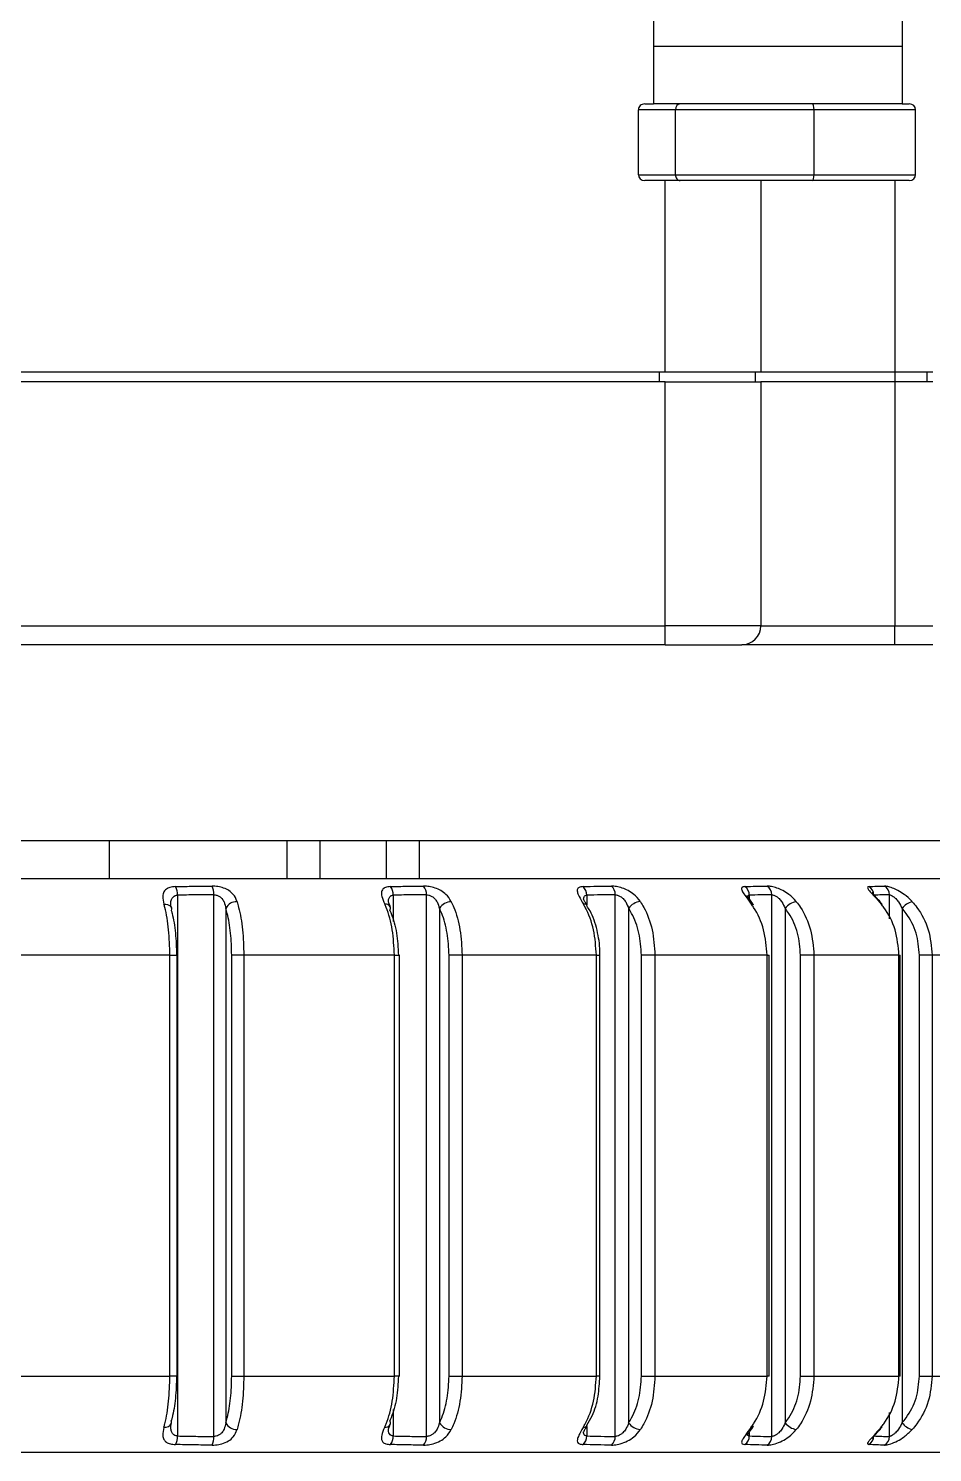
# Model space of a CAD drawing. Header units: millimetres. Extents: x -2889 to 8174, y 2447 to 8478.
# Drawn here: x 1614.87 to 1619.6, y 3367.22 to 3374.66 of the extents above; entities that cross this region are included whole.
import ezdxf

# ---------------------------------------------------------------- set-up
doc = ezdxf.new("R2010")
doc.units = ezdxf.units.MM

msp = doc.modelspace()

# ---------------------------------------------------------------- linework, layer by layer
at = {"color": 7, "linetype": 'Continuous', "lineweight": 25}
for p, q in [((1618.1385, 3376.8655), (1618.1385, 3374.5655)), ((1619.4385, 3376.8655), (1619.4385, 3374.5655)), ((1619.4385, 3374.5655), (1618.1385, 3374.5655)), ((1618.1385, 3374.5655), (1618.1385, 3374.2655)), ((1619.4385, 3374.5655), (1619.4385, 3374.2655)), ((1618.0926, 3374.2655), (1618.1385, 3374.2655)), ((1619.4385, 3374.2655), (1618.1385, 3374.2655)), ((1619.4385, 3374.2655), (1619.4756, 3374.2655)), ((1618.0592, 3373.8955), (1618.0592, 3374.2355)), ((1618.2532, 3374.2355), (1618.0592, 3374.2355)), ((1618.2532, 3373.8955), (1618.2532, 3374.2355)), ((1618.9782, 3374.2355), (1618.2532, 3374.2355)), ((1618.9782, 3373.8955), (1618.9782, 3374.2355)), ((1619.509, 3374.2355), (1618.9782, 3374.2355)), ((1619.509, 3373.8955), (1619.509, 3374.2355)), ((1618.0592, 3373.8955), (1618.2532, 3373.8955)), ((1618.2532, 3373.8955), (1618.9782, 3373.8955)), ((1618.9782, 3373.8955), (1619.509, 3373.8955)), ((1618.2777, 3373.8655), (1618.0926, 3373.8655)), ((1618.9692, 3373.8655), (1618.2777, 3373.8655)), ((1618.6999, 3373.8655), (1618.6999, 3372.863)), ((1619.4756, 3373.8655), (1618.9692, 3373.8655)), ((1618.1999, 3372.863), (1613.3999, 3372.863)), ((1618.1699, 3372.813), (1618.1699, 3372.863)), ((1618.6999, 3372.863), (1618.1999, 3372.863)), ((1618.6699, 3372.863), (1618.6699, 3372.813)), ((1619.3999, 3372.863), (1618.6999, 3372.863)), ((1619.3999, 3372.863), (1619.3999, 3372.813)), ((1619.5999, 3372.863), (1619.3999, 3372.863)), ((1619.5699, 3372.813), (1619.5699, 3372.863)), ((1618.1999, 3372.813), (1613.3999, 3372.813)), ((1618.1999, 3371.538), (1618.1999, 3372.813)), ((1618.1999, 3372.813), (1618.6999, 3372.813)), ((1618.6999, 3372.813), (1618.6999, 3371.538)), ((1619.3999, 3372.813), (1618.6999, 3372.813)), ((1619.3999, 3372.813), (1619.3999, 3371.538)), ((1619.5999, 3372.813), (1619.3999, 3372.813)), ((1613.3999, 3371.538), (1618.1999, 3371.538)), ((1618.6999, 3371.538), (1618.1999, 3371.538)), ((1618.1999, 3371.438), (1618.1999, 3371.538)), ((1618.6999, 3371.538), (1619.3999, 3371.538)), ((1619.3999, 3371.438), (1619.3999, 3371.538)), ((1619.3999, 3371.538), (1619.5999, 3371.538)), ((1618.1999, 3371.438), (1613.3999, 3371.438)), ((1618.1999, 3371.438), (1618.5999, 3371.438)), ((1619.3999, 3371.438), (1618.5999, 3371.438)), ((1619.5999, 3371.438), (1619.3999, 3371.438)), ((1564.4739, 3370.4155), (1629.4739, 3370.4155)), ((1615.294, 3370.2155), (1615.294, 3370.4155)), ((1616.2224, 3370.2155), (1616.2224, 3370.4155)), ((1616.3956, 3370.2155), (1616.3956, 3370.4155)), ((1616.7421, 3370.2155), (1616.7421, 3370.4155)), ((1616.9153, 3370.2155), (1616.9153, 3370.4155)), ((1608.494, 3370.2155), (1619.694, 3370.2155)), ((1615.6485, 3370.1291), (1615.6485, 3367.3019)), ((1615.8387, 3367.2994), (1615.8387, 3370.1316)), ((1616.9507, 3367.2994), (1616.9507, 3370.1316)), ((1617.9378, 3367.2994), (1617.9378, 3370.1316)), ((1618.7569, 3367.2994), (1618.7569, 3370.1316)), ((1615.9017, 3370.0602), (1615.9017, 3367.3708)), ((1617.019, 3370.0602), (1617.019, 3367.3708)), ((1618.0084, 3370.0602), (1618.0084, 3367.3708)), ((1618.8267, 3370.0602), (1618.8267, 3367.3708)), ((1619.4382, 3370.0602), (1619.4382, 3367.3708)), ((1615.6092, 3369.8155), (1614.7713, 3369.8155)), ((1615.6092, 3367.6155), (1615.6092, 3369.8155)), ((1615.6466, 3367.6155), (1615.6466, 3369.8155)), ((1615.996, 3369.8155), (1615.9326, 3369.8155)), ((1615.9326, 3367.6155), (1615.9326, 3369.8155)), ((1616.7831, 3369.8155), (1615.996, 3369.8155)), ((1615.996, 3369.8155), (1615.996, 3367.6155)), ((1616.7831, 3367.6155), (1616.7831, 3369.8155)), ((1616.8107, 3367.6155), (1616.8107, 3369.8155)), ((1617.1375, 3369.8155), (1617.0689, 3369.8155)), ((1617.0689, 3367.6155), (1617.0689, 3369.8155)), ((1617.8395, 3369.8155), (1617.1375, 3369.8155)), ((1617.1375, 3369.8155), (1617.1375, 3367.6155)), ((1617.8395, 3367.6155), (1617.8395, 3369.8155)), ((1617.8583, 3367.6155), (1617.8583, 3369.8155)), ((1618.1461, 3369.8155), (1618.0752, 3369.8155)), ((1618.0752, 3367.6155), (1618.0752, 3369.8155)), ((1618.7322, 3369.8155), (1618.1461, 3369.8155)), ((1618.1461, 3369.8155), (1618.1461, 3367.6155)), ((1618.7322, 3367.6155), (1618.7322, 3369.8155)), ((1618.7322, 3369.8155), (1618.7436, 3369.8155)), ((1618.7436, 3367.6155), (1618.7436, 3369.8155)), ((1618.9775, 3369.8155), (1618.9075, 3369.8155)), ((1618.9075, 3367.6155), (1618.9075, 3369.8155)), ((1619.4222, 3369.8155), (1618.9775, 3369.8155)), ((1618.9775, 3369.8155), (1618.9775, 3367.6155)), ((1619.4222, 3367.6155), (1619.4222, 3369.8155)), ((1619.4222, 3369.8155), (1619.4278, 3369.8155)), ((1619.4278, 3367.6155), (1619.4278, 3369.8155)), ((1619.5956, 3369.8155), (1619.5294, 3369.8155)), ((1619.5294, 3367.6155), (1619.5294, 3369.8155)), ((1619.8793, 3369.8155), (1619.5956, 3369.8155)), ((1619.5956, 3369.8155), (1619.5956, 3367.6155)), ((1614.7713, 3367.6155), (1615.6092, 3367.6155)), ((1615.9326, 3367.6155), (1615.996, 3367.6155)), ((1615.996, 3367.6155), (1616.7831, 3367.6155)), ((1617.0689, 3367.6155), (1617.1375, 3367.6155)), ((1617.1375, 3367.6155), (1617.8395, 3367.6155)), ((1617.8577, 3367.6147), (1617.8577, 3367.6155)), ((1618.0752, 3367.6155), (1618.1461, 3367.6155)), ((1618.1461, 3367.6155), (1618.7322, 3367.6155)), ((1618.7436, 3367.6155), (1618.7322, 3367.6155)), ((1618.9075, 3367.6155), (1618.9775, 3367.6155)), ((1618.9775, 3367.6155), (1619.4222, 3367.6155)), ((1619.4278, 3367.6155), (1619.4222, 3367.6155)), ((1619.5294, 3367.6155), (1619.5956, 3367.6155)), ((1619.5956, 3367.6155), (1619.8793, 3367.6155)), ((1619.694, 3367.2155), (1608.494, 3367.2155))]:
    msp.add_line(p, q, dxfattribs=at)
at = {"color": 8, "linetype": 'Continuous', "lineweight": 25}
for p, q in [((1618.1999, 3372.863), (1618.1999, 3373.8655)), ((1619.3999, 3373.8655), (1619.3999, 3372.863)), ((1616.7775, 3370.1291), (1616.7775, 3369.9914)), ((1617.7891, 3370.1291), (1617.7891, 3370.0787)), ((1618.6393, 3370.1291), (1618.6393, 3370.1095)), ((1619.3722, 3370.0062), (1619.3722, 3370.1316)), ((1615.6092, 3369.8155), (1615.6466, 3369.8155)), ((1616.7831, 3369.8155), (1616.8107, 3369.8155)), ((1617.8395, 3369.8155), (1617.8583, 3369.8155)), ((1615.6466, 3367.6155), (1615.6092, 3367.6155)), ((1616.8107, 3367.6155), (1616.7831, 3367.6155)), ((1617.8583, 3367.6155), (1617.8395, 3367.6155)), ((1616.7775, 3367.4396), (1616.7775, 3367.3019)), ((1619.3722, 3367.2994), (1619.3722, 3367.4248)), ((1617.7891, 3367.3523), (1617.7891, 3367.3019)), ((1618.6393, 3367.3216), (1618.6393, 3367.3019))]:
    msp.add_line(p, q, dxfattribs=at)
at = {"color": 8, "linetype": 'Continuous', "lineweight": 25, "flags": 128}
msp.add_lwpolyline([(1615.5782, 3370.0827), (1615.5877, 3370.0823), (1615.5963, 3370.0806), (1615.6039, 3370.0776), (1615.61, 3370.0734), (1615.6145, 3370.0683), (1615.6171, 3370.0624), (1615.6173, 3370.0617)], dxfattribs=at)
at = {"color": 7, "linetype": 'Continuous', "lineweight": 25, "flags": 128}
for points in [[(1615.6173, 3370.0617), (1615.6177, 3370.056), (1615.6164, 3370.0493)], [(1619.3289, 3370.0827), (1619.3326, 3370.0823), (1619.3347, 3370.0808)], [(1619.3347, 3367.3502), (1619.3326, 3367.3487), (1619.3289, 3367.3483)]]:
    msp.add_lwpolyline(points, dxfattribs=at)
at = {"color": 7, "linetype": 'Continuous', "lineweight": 25}
for centre, radius, start, end in [((1618.5999, 3371.538), 0.1, 270, 0), ((1615.5521, 3370.132), 0.0964, 358.24862, 25.7286), ((1615.7449, 3370.1364), 0.0939, 357.08121, 25.45337), ((1616.7105, 3370.1319), 0.067, 357.61058, 38.82239), ((1616.8854, 3370.1356), 0.0654, 356.4647, 38.9804), ((1617.7323, 3370.1311), 0.0569, 357.95531, 48.72239), ((1617.8821, 3370.1346), 0.0558, 356.9536, 49.19014), ((1618.5865, 3370.1302), 0.0528, 358.76601, 55.72953), ((1618.7049, 3370.1334), 0.052, 357.98659, 56.39447), ((1619.2397, 3370.1295), 0.0511, 359.56546, 60.31756), ((1619.3216, 3370.1325), 0.0506, 359.04331, 61.10132), ((1615.9574, 3370.0335), 0.0618, 87.05389, 154.3403), ((1617.0813, 3370.0222), 0.073, 90.67322, 148.61152), ((1618.0762, 3370.0125), 0.083, 94.53182, 144.86234), ((1618.8999, 3370.0042), 0.0922, 99.18745, 142.55255), ((1619.5194, 3369.9947), 0.1044, 105.62199, 141.08629), ((1616.7405, 3370.0618), 0.0225, 326.16613, 18.54104), ((1618.652, 3370.0704), 0.0125, 39.01416, 100.6048), ((1615.5958, 3367.374), 0.022, 345.52049, 20.42009), ((1615.9574, 3367.3975), 0.0618, 205.6597, 272.94611), ((1616.7406, 3367.3692), 0.0224, 340.18479, 33.93093), ((1617.0813, 3367.4088), 0.073, 211.38848, 269.32678), ((1618.0762, 3367.4185), 0.083, 215.13766, 265.46818), ((1618.652, 3367.3605), 0.0124, 259.37902, 321.12477), ((1618.8999, 3367.4268), 0.0922, 217.44745, 260.81255), ((1619.5194, 3367.4363), 0.1044, 218.91371, 254.37801), ((1615.5521, 3367.299), 0.0964, 334.2714, 1.75138), ((1615.7449, 3367.2946), 0.0939, 334.54663, 2.91879), ((1616.7105, 3367.2991), 0.067, 321.17761, 2.38942), ((1616.8854, 3367.2953), 0.0654, 321.0196, 3.5353), ((1617.7323, 3367.2999), 0.0569, 311.27761, 2.04469), ((1617.8821, 3367.2964), 0.0558, 310.80986, 3.0464), ((1618.5865, 3367.3008), 0.0528, 304.27047, 1.23399), ((1618.7049, 3367.2975), 0.052, 303.60553, 2.01341), ((1619.2397, 3367.3015), 0.0511, 299.68244, 0.43454), ((1619.3216, 3367.2985), 0.0506, 298.89868, 0.95669)]:
    msp.add_arc(centre, radius, start, end, dxfattribs=at)
at = {"color": 8, "linetype": 'Continuous', "lineweight": 25}
for centre, radius, start, end in [((1616.7376, 3370.0554), 0.0278, 29.31295, 100.52392), ((1617.775, 3370.0629), 0.0201, 34.86392, 100.10931), ((1615.5844, 3367.3839), 0.0361, 260.15305, 334.85229), ((1616.7371, 3367.3768), 0.0288, 260.81692, 328.3182), ((1617.775, 3367.368), 0.0201, 259.84442, 325.54231)]:
    msp.add_arc(centre, radius, start, end, dxfattribs=at)
at = {"color": 7, "linetype": 'Continuous', "lineweight": 25}
for centre, major_axis, ratio, start_param, end_param in [((1618.0926, 3374.2355), (0.0335, 0), 0.896645, 1.570796, 3.141593), ((1618.2777, 3374.2355), (0, 0.03), 0.816734, 0, 1.570796), ((1618.9692, 3374.2355), (0, 0.03), 0.298534, 4.712389, 6.283185), ((1619.4756, 3374.2355), (0.0335, 0), 0.896645, 0, 1.570796), ((1618.0926, 3373.8955), (0.0335, 0), 0.896645, 3.141593, 4.712389), ((1618.2777, 3373.8955), (0, 0.03), 0.816734, 1.570796, 3.141593), ((1618.9692, 3373.8955), (0, 0.03), 0.298534, 3.141593, 4.712389), ((1619.4756, 3373.8955), (0.0335, 0), 0.896645, 4.712389, 6.283185)]:
    msp.add_ellipse(centre, major_axis=major_axis, ratio=ratio, start_param=start_param, end_param=end_param, dxfattribs=at)
for points, knots in [([(1615.639, 3370.1739), (1615.6334, 3370.1735), (1615.6173, 3370.1726), (1615.604, 3370.1684), (1615.5883, 3370.1605), (1615.5759, 3370.1482), (1615.5698, 3370.121), (1615.5752, 3370.0966), (1615.5782, 3370.0827)], [0, 0, 0, 0, 0.092122, 0.262386, 0.269354, 0.484813, 0.707237, 1, 1, 1, 1]), ([(1615.639, 3370.1739), (1615.6709, 3370.1746), (1615.7344, 3370.1761), (1615.798, 3370.1765), (1615.8297, 3370.1768)], [0, 0, 0, 0, 0.502163, 1, 1, 1, 1]), ([(1615.9606, 3370.0952), (1615.9604, 3370.096), (1615.9561, 3370.1098), (1615.9449, 3370.131), (1615.9196, 3370.1534), (1615.8918, 3370.1671), (1615.8605, 3370.1754), (1615.8399, 3370.1763), (1615.8297, 3370.1768)], [0, 0, 0, 0, 0.017221, 0.303134, 0.498408, 0.673919, 0.839322, 1, 1, 1, 1]), ([(1616.7627, 3370.1739), (1616.7577, 3370.1735), (1616.7433, 3370.1726), (1616.7328, 3370.1684), (1616.7214, 3370.1605), (1616.7143, 3370.1482), (1616.7167, 3370.121), (1616.7268, 3370.0966), (1616.7325, 3370.0827)], [0, 0, 0, 0, 0.092122, 0.262386, 0.269354, 0.484813, 0.707237, 1, 1, 1, 1]), ([(1616.7627, 3370.1739), (1616.7917, 3370.1746), (1616.8495, 3370.1761), (1616.9074, 3370.1765), (1616.9362, 3370.1768)], [0, 0, 0, 0, 0.502163, 1, 1, 1, 1]), ([(1617.0804, 3370.0952), (1617.08, 3370.096), (1617.0731, 3370.1098), (1617.0577, 3370.131), (1617.0276, 3370.1534), (1616.9971, 3370.1671), (1616.965, 3370.1754), (1616.9457, 3370.1763), (1616.9362, 3370.1768)], [0, 0, 0, 0, 0.017221, 0.303134, 0.498408, 0.673919, 0.839322, 1, 1, 1, 1]), ([(1617.7698, 3370.1739), (1617.7656, 3370.1735), (1617.7536, 3370.1726), (1617.7462, 3370.1684), (1617.7397, 3370.1605), (1617.7382, 3370.1482), (1617.749, 3370.121), (1617.7633, 3370.0966), (1617.7715, 3370.0827)], [0, 0, 0, 0, 0.092122, 0.262386, 0.269354, 0.484813, 0.707237, 1, 1, 1, 1]), ([(1617.7698, 3370.1739), (1617.7947, 3370.1746), (1617.8442, 3370.1761), (1617.8938, 3370.1765), (1617.9185, 3370.1768)], [0, 0, 0, 0, 0.502163, 1, 1, 1, 1]), ([(1618.0697, 3370.0952), (1618.0692, 3370.096), (1618.06, 3370.1098), (1618.0409, 3370.131), (1618.0073, 3370.1534), (1617.9755, 3370.1671), (1617.944, 3370.1754), (1617.9269, 3370.1763), (1617.9185, 3370.1768)], [0, 0, 0, 0, 0.017221, 0.3031336, 0.4984082, 0.6739189, 0.8393223, 1, 1, 1, 1]), ([(1618.6163, 3370.1739), (1618.613, 3370.1735), (1618.6038, 3370.1726), (1618.6001, 3370.1684), (1618.5986, 3370.1605), (1618.6029, 3370.1482), (1618.6215, 3370.121), (1618.6395, 3370.0966), (1618.6497, 3370.0827)], [0, 0, 0, 0, 0.092122, 0.262386, 0.269354, 0.484813, 0.707237, 1, 1, 1, 1]), ([(1618.6163, 3370.1739), (1618.6359, 3370.1746), (1618.6749, 3370.1761), (1618.7141, 3370.1765), (1618.7337, 3370.1768)], [0, 0, 0, 0, 0.502163, 1, 1, 1, 1]), ([(1618.8852, 3370.0952), (1618.8846, 3370.096), (1618.8735, 3370.1098), (1618.8516, 3370.131), (1618.816, 3370.1534), (1618.7843, 3370.1671), (1618.7547, 3370.1754), (1618.7406, 3370.1763), (1618.7337, 3370.1768)], [0, 0, 0, 0, 0.017221, 0.3031336, 0.4984082, 0.6739189, 0.8393223, 1, 1, 1, 1]), ([(1619.265, 3370.1739), (1619.263, 3370.1735), (1619.257, 3370.1726), (1619.257, 3370.1684), (1619.2606, 3370.1605), (1619.2704, 3370.1482), (1619.2962, 3370.121), (1619.317, 3370.0966), (1619.3289, 3370.0827)], [0, 0, 0, 0, 0.092122, 0.262386, 0.269354, 0.484813, 0.707237, 1, 1, 1, 1]), ([(1619.265, 3370.1739), (1619.2786, 3370.1746), (1619.3054, 3370.1761), (1619.3326, 3370.1765), (1619.3461, 3370.1768)], [0, 0, 0, 0, 0.502163, 1, 1, 1, 1]), ([(1619.4913, 3370.0952), (1619.4906, 3370.096), (1619.4782, 3370.1098), (1619.4544, 3370.131), (1619.4183, 3370.1534), (1619.3881, 3370.1671), (1619.3618, 3370.1754), (1619.3512, 3370.1763), (1619.3461, 3370.1768)], [0, 0, 0, 0, 0.017221, 0.3031336, 0.4984082, 0.6739189, 0.8393223, 1, 1, 1, 1]), ([(1615.8387, 3370.1316), (1615.8071, 3370.1314), (1615.7437, 3370.131), (1615.6803, 3370.1297), (1615.6485, 3370.1291)], [0, 0, 0, 0, 0.497895, 1, 1, 1, 1]), ([(1615.8387, 3370.1316), (1615.843, 3370.1314), (1615.848, 3370.131), (1615.8583, 3370.1282), (1615.8698, 3370.1229), (1615.8832, 3370.1105), (1615.8957, 3370.0898), (1615.8994, 3370.0717), (1615.9017, 3370.0602)], [0, 0, 0, 0, 0.11624, 0.138706, 0.285713, 0.452162, 0.653789, 1, 1, 1, 1]), ([(1615.9606, 3370.0952), (1615.9634, 3370.0854), (1615.9755, 3370.0427), (1615.9918, 3369.9502), (1615.9946, 3369.8604), (1615.996, 3369.8155)], [0, 0, 0, 0, 0.129122, 0.56456, 1, 1, 1, 1]), ([(1616.7622, 3370.0691), (1616.7598, 3370.0741), (1616.7552, 3370.0839), (1616.7527, 3370.0938), (1616.7525, 3370.0952), (1616.7525, 3370.0958)], [0, 0, 0, 0, 0.3663242, 0.724799, 1, 1, 1, 1]), ([(1616.9507, 3370.1316), (1616.9219, 3370.1314), (1616.8642, 3370.131), (1616.8065, 3370.1297), (1616.7775, 3370.1291)], [0, 0, 0, 0, 0.497895, 1, 1, 1, 1]), ([(1616.9507, 3370.1316), (1616.9546, 3370.1314), (1616.9593, 3370.131), (1616.9693, 3370.1282), (1616.9809, 3370.1229), (1616.9954, 3370.1105), (1617.0101, 3370.0898), (1617.0155, 3370.0717), (1617.019, 3370.0602)], [0, 0, 0, 0, 0.11624, 0.138706, 0.285713, 0.452162, 0.653789, 1, 1, 1, 1]), ([(1617.0804, 3370.0952), (1617.0849, 3370.0854), (1617.1045, 3370.0427), (1617.1309, 3369.9502), (1617.1353, 3369.8604), (1617.1375, 3369.8155)], [0, 0, 0, 0, 0.129122, 0.56456, 1, 1, 1, 1]), ([(1617.7916, 3370.0746), (1617.7883, 3370.0801), (1617.7811, 3370.0919), (1617.7749, 3370.104), (1617.7724, 3370.1107), (1617.7724, 3370.1108), (1617.7724, 3370.1108)], [0, 0, 0, 0, 0.316282, 0.676359, 0.890629, 1, 1, 1, 1]), ([(1617.9378, 3370.1316), (1617.9131, 3370.1314), (1617.8636, 3370.131), (1617.814, 3370.1297), (1617.7891, 3370.1291)], [0, 0, 0, 0, 0.497895, 1, 1, 1, 1]), ([(1617.9378, 3370.1316), (1617.9412, 3370.1314), (1617.9453, 3370.131), (1617.9546, 3370.1282), (1617.9658, 3370.1229), (1617.9808, 3370.1105), (1617.997, 3370.0898), (1618.004, 3370.0717), (1618.0084, 3370.0602)], [0, 0, 0, 0, 0.11624, 0.138706, 0.285713, 0.452162, 0.653789, 1, 1, 1, 1]), ([(1618.0697, 3370.0952), (1618.0757, 3370.0854), (1618.102, 3370.0427), (1618.1372, 3369.9502), (1618.1431, 3369.8604), (1618.1461, 3369.8155)], [0, 0, 0, 0, 0.129122, 0.56456, 1, 1, 1, 1]), ([(1618.6617, 3370.0783), (1618.6574, 3370.0841), (1618.6475, 3370.0978), (1618.6361, 3370.1137), (1618.6299, 3370.1234), (1618.6282, 3370.1272), (1618.6284, 3370.1266), (1618.6284, 3370.1265)], [0, 0, 0, 0, 0.269136, 0.626617, 0.839944, 0.975934, 1, 1, 1, 1]), ([(1618.7569, 3370.1316), (1618.7374, 3370.1314), (1618.6982, 3370.131), (1618.659, 3370.1297), (1618.6393, 3370.1291)], [0, 0, 0, 0, 0.497895, 1, 1, 1, 1]), ([(1618.7569, 3370.1316), (1618.7597, 3370.1314), (1618.763, 3370.131), (1618.7712, 3370.1282), (1618.7816, 3370.1229), (1618.7964, 3370.1105), (1618.8134, 3370.0898), (1618.8216, 3370.0717), (1618.8267, 3370.0602)], [0, 0, 0, 0, 0.11624, 0.138706, 0.285713, 0.452162, 0.653789, 1, 1, 1, 1]), ([(1618.8852, 3370.0952), (1618.8925, 3370.0854), (1618.9242, 3370.0427), (1618.9668, 3369.9502), (1618.9739, 3369.8604), (1618.9775, 3369.8155)], [0, 0, 0, 0, 0.129122, 0.56456, 1, 1, 1, 1]), ([(1619.3345, 3370.0806), (1619.3295, 3370.0868), (1619.3168, 3370.1024), (1619.2997, 3370.1212), (1619.2877, 3370.1348), (1619.2827, 3370.1411), (1619.2823, 3370.1418), (1619.2821, 3370.1421)], [0, 0, 0, 0, 0.223304, 0.564017, 0.780762, 0.912555, 1, 1, 1, 1]), ([(1619.3722, 3370.1316), (1619.3587, 3370.1314), (1619.3316, 3370.131), (1619.3045, 3370.1297), (1619.2909, 3370.1291)], [0, 0, 0, 0, 0.497895, 1, 1, 1, 1]), ([(1619.3722, 3370.1316), (1619.3743, 3370.1314), (1619.3767, 3370.131), (1619.3834, 3370.1282), (1619.3924, 3370.1229), (1619.4064, 3370.1105), (1619.4235, 3370.0898), (1619.4325, 3370.0717), (1619.4382, 3370.0602)], [0, 0, 0, 0, 0.11624, 0.138706, 0.285713, 0.452162, 0.653789, 1, 1, 1, 1]), ([(1619.4913, 3370.0952), (1619.4995, 3370.0854), (1619.5353, 3370.0427), (1619.5834, 3369.9502), (1619.5915, 3369.8604), (1619.5956, 3369.8155)], [0, 0, 0, 0, 0.129122, 0.56456, 1, 1, 1, 1]), ([(1615.6092, 3369.8155), (1615.6079, 3369.8604), (1615.6052, 3369.9501), (1615.5901, 3370.0372), (1615.5797, 3370.0769), (1615.5782, 3370.0827)], [0, 0, 0, 0, 0.460321, 0.920593, 1, 1, 1, 1]), ([(1615.6178, 3370.0618), (1615.6164, 3370.0663), (1615.614, 3370.0747), (1615.6141, 3370.0777), (1615.6141, 3370.0791)], [0, 0, 0, 0, 0.545946, 1, 1, 1, 1]), ([(1615.6164, 3370.0493), (1615.6178, 3370.0442), (1615.627, 3370.0095), (1615.6405, 3369.9333), (1615.6429, 3369.8548), (1615.6441, 3369.8155)], [0, 0, 0, 0, 0.079415, 0.539702, 1, 1, 1, 1]), ([(1615.9326, 3369.8155), (1615.9314, 3369.8548), (1615.929, 3369.9334), (1615.9147, 3370.0143), (1615.9041, 3370.0517), (1615.9017, 3370.0602)], [0, 0, 0, 0, 0.435439, 0.870878, 1, 1, 1, 1]), ([(1616.7831, 3369.8155), (1616.7809, 3369.8604), (1616.7766, 3369.9501), (1616.7519, 3370.0372), (1616.735, 3370.0769), (1616.7325, 3370.0827)], [0, 0, 0, 0, 0.460321, 0.920593, 1, 1, 1, 1]), ([(1616.7592, 3370.0493), (1616.7614, 3370.0442), (1616.7764, 3370.0095), (1616.7982, 3369.9333), (1616.8021, 3369.8548), (1616.804, 3369.8155)], [0, 0, 0, 0, 0.079415, 0.539702, 1, 1, 1, 1]), ([(1617.0689, 3369.8155), (1617.0669, 3369.8548), (1617.063, 3369.9334), (1617.04, 3370.0143), (1617.0229, 3370.0517), (1617.019, 3370.0602)], [0, 0, 0, 0, 0.435439, 0.870878, 1, 1, 1, 1]), ([(1617.8395, 3369.8155), (1617.8366, 3369.8604), (1617.8307, 3369.9501), (1617.7976, 3370.0372), (1617.7748, 3370.0769), (1617.7715, 3370.0827)], [0, 0, 0, 0, 0.460321, 0.920593, 1, 1, 1, 1]), ([(1617.8576, 3369.8155), (1617.8578, 3369.8224), (1617.8589, 3369.8666), (1617.845, 3369.9473), (1617.8205, 3370.0291), (1617.7952, 3370.0644), (1617.7892, 3370.0727)], [0, 0, 0, 0, 0.0739679, 0.4713643, 0.8751477, 1, 1, 1, 1]), ([(1618.0752, 3369.8155), (1618.0726, 3369.8548), (1618.0674, 3369.9334), (1618.0366, 3370.0143), (1618.0136, 3370.0517), (1618.0084, 3370.0602)], [0, 0, 0, 0, 0.435439, 0.870878, 1, 1, 1, 1]), ([(1618.7322, 3369.8155), (1618.7287, 3369.8604), (1618.7216, 3369.9501), (1618.6814, 3370.0372), (1618.6538, 3370.0769), (1618.6497, 3370.0827)], [0, 0, 0, 0, 0.460321, 0.920593, 1, 1, 1, 1]), ([(1618.9075, 3369.8155), (1618.9043, 3369.8548), (1618.898, 3369.9334), (1618.8608, 3370.0143), (1618.8331, 3370.0517), (1618.8267, 3370.0602)], [0, 0, 0, 0, 0.435439, 0.870878, 1, 1, 1, 1]), ([(1619.4222, 3369.8155), (1619.4182, 3369.8604), (1619.4102, 3369.9501), (1619.3647, 3370.0372), (1619.3335, 3370.0769), (1619.3289, 3370.0827)], [0, 0, 0, 0, 0.460321, 0.920593, 1, 1, 1, 1]), ([(1619.5294, 3369.8155), (1619.5258, 3369.8548), (1619.5187, 3369.9334), (1619.4767, 3370.0143), (1619.4454, 3370.0517), (1619.4382, 3370.0602)], [0, 0, 0, 0, 0.435439, 0.870878, 1, 1, 1, 1]), ([(1615.5782, 3367.3483), (1615.5797, 3367.3541), (1615.5901, 3367.3937), (1615.6052, 3367.4809), (1615.6079, 3367.5706), (1615.6092, 3367.6155)], [0, 0, 0, 0, 0.079407, 0.539679, 1, 1, 1, 1]), ([(1615.6441, 3367.6155), (1615.6429, 3367.5762), (1615.6405, 3367.4977), (1615.627, 3367.4215), (1615.6178, 3367.3868), (1615.6164, 3367.3817)], [0, 0, 0, 0, 0.460298, 0.920585, 1, 1, 1, 1]), ([(1615.9017, 3367.3708), (1615.9041, 3367.3793), (1615.9147, 3367.4167), (1615.929, 3367.4976), (1615.9314, 3367.5762), (1615.9326, 3367.6155)], [0, 0, 0, 0, 0.129122, 0.564561, 1, 1, 1, 1]), ([(1615.996, 3367.6155), (1615.9946, 3367.5706), (1615.9918, 3367.4808), (1615.9755, 3367.3883), (1615.9634, 3367.3456), (1615.9606, 3367.3358)], [0, 0, 0, 0, 0.43544, 0.870878, 1, 1, 1, 1]), ([(1616.7325, 3367.3483), (1616.735, 3367.3541), (1616.7519, 3367.3937), (1616.7766, 3367.4809), (1616.7809, 3367.5706), (1616.7831, 3367.6155)], [0, 0, 0, 0, 0.079407, 0.539679, 1, 1, 1, 1]), ([(1616.804, 3367.6155), (1616.8021, 3367.5762), (1616.7982, 3367.4977), (1616.7764, 3367.4215), (1616.7614, 3367.3868), (1616.7592, 3367.3817)], [0, 0, 0, 0, 0.460298, 0.920585, 1, 1, 1, 1]), ([(1617.019, 3367.3708), (1617.0229, 3367.3793), (1617.04, 3367.4167), (1617.063, 3367.4976), (1617.0669, 3367.5762), (1617.0689, 3367.6155)], [0, 0, 0, 0, 0.129122, 0.564561, 1, 1, 1, 1]), ([(1617.1375, 3367.6155), (1617.1353, 3367.5706), (1617.1309, 3367.4808), (1617.1045, 3367.3883), (1617.0849, 3367.3456), (1617.0804, 3367.3358)], [0, 0, 0, 0, 0.43544, 0.870878, 1, 1, 1, 1]), ([(1617.7715, 3367.3483), (1617.7748, 3367.3541), (1617.7976, 3367.3937), (1617.8307, 3367.4809), (1617.8366, 3367.5706), (1617.8395, 3367.6155)], [0, 0, 0, 0, 0.079407, 0.539679, 1, 1, 1, 1]), ([(1617.789, 3367.3584), (1617.7989, 3367.3741), (1617.8266, 3367.418), (1617.8521, 3367.5072), (1617.8558, 3367.5796), (1617.8577, 3367.6147)], [0, 0, 0, 0, 0.223451, 0.623511, 1, 1, 1, 1]), ([(1618.0084, 3367.3708), (1618.0136, 3367.3793), (1618.0366, 3367.4167), (1618.0674, 3367.4976), (1618.0726, 3367.5762), (1618.0752, 3367.6155)], [0, 0, 0, 0, 0.129122, 0.564561, 1, 1, 1, 1]), ([(1618.1461, 3367.6155), (1618.1431, 3367.5706), (1618.1372, 3367.4808), (1618.102, 3367.3883), (1618.0757, 3367.3456), (1618.0697, 3367.3358)], [0, 0, 0, 0, 0.43544, 0.870878, 1, 1, 1, 1]), ([(1618.6497, 3367.3483), (1618.6538, 3367.3541), (1618.6814, 3367.3937), (1618.7216, 3367.4809), (1618.7287, 3367.5706), (1618.7322, 3367.6155)], [0, 0, 0, 0, 0.079407, 0.539679, 1, 1, 1, 1]), ([(1618.8267, 3367.3708), (1618.8331, 3367.3793), (1618.8608, 3367.4167), (1618.898, 3367.4976), (1618.9043, 3367.5762), (1618.9075, 3367.6155)], [0, 0, 0, 0, 0.129122, 0.564561, 1, 1, 1, 1]), ([(1618.9775, 3367.6155), (1618.9739, 3367.5706), (1618.9668, 3367.4808), (1618.9242, 3367.3883), (1618.8925, 3367.3456), (1618.8852, 3367.3358)], [0, 0, 0, 0, 0.43544, 0.870878, 1, 1, 1, 1]), ([(1619.3289, 3367.3483), (1619.3335, 3367.3541), (1619.3647, 3367.3937), (1619.4102, 3367.4809), (1619.4182, 3367.5706), (1619.4222, 3367.6155)], [0, 0, 0, 0, 0.079407, 0.539679, 1, 1, 1, 1]), ([(1619.4382, 3367.3708), (1619.4454, 3367.3793), (1619.4767, 3367.4167), (1619.5187, 3367.4976), (1619.5258, 3367.5762), (1619.5294, 3367.6155)], [0, 0, 0, 0, 0.129122, 0.564561, 1, 1, 1, 1]), ([(1619.5956, 3367.6155), (1619.5915, 3367.5706), (1619.5834, 3367.4808), (1619.5353, 3367.3883), (1619.4995, 3367.3456), (1619.4913, 3367.3358)], [0, 0, 0, 0, 0.43544, 0.870878, 1, 1, 1, 1]), ([(1615.5782, 3367.3483), (1615.578, 3367.3475), (1615.5739, 3367.3321), (1615.5702, 3367.3089), (1615.5759, 3367.2841), (1615.5893, 3367.269), (1615.6103, 3367.2595), (1615.6295, 3367.2579), (1615.639, 3367.2571)], [0, 0, 0, 0, 0.017352, 0.313761, 0.508689, 0.681484, 0.843326, 1, 1, 1, 1]), ([(1615.6141, 3367.3517), (1615.6141, 3367.3532), (1615.6141, 3367.3564), (1615.6161, 3367.3642), (1615.6172, 3367.3685)], [0, 0, 0, 0, 0.451981, 1, 1, 1, 1]), ([(1615.8297, 3367.2542), (1615.8357, 3367.2544), (1615.8526, 3367.2548), (1615.8839, 3367.2609), (1615.9167, 3367.2752), (1615.9457, 3367.2997), (1615.9551, 3367.3225), (1615.9606, 3367.3358)], [0, 0, 0, 0, 0.096023, 0.272505, 0.481898, 0.698908, 1, 1, 1, 1]), ([(1615.9017, 3367.3708), (1615.8994, 3367.3594), (1615.8956, 3367.3407), (1615.883, 3367.3202), (1615.872, 3367.3103), (1615.8622, 3367.3045), (1615.8547, 3367.3016), (1615.8461, 3367.2997), (1615.8417, 3367.2995), (1615.8387, 3367.2994)], [0, 0, 0, 0, 0.343735, 0.56662, 0.703968, 0.762734, 0.879015, 0.917663, 1, 1, 1, 1]), ([(1616.7325, 3367.3483), (1616.7321, 3367.3475), (1616.7254, 3367.3321), (1616.7166, 3367.3089), (1616.7147, 3367.2841), (1616.7219, 3367.269), (1616.7373, 3367.2595), (1616.7544, 3367.2579), (1616.7627, 3367.2571)], [0, 0, 0, 0, 0.017352, 0.313761, 0.508689, 0.681484, 0.843326, 1, 1, 1, 1]), ([(1616.7525, 3367.3358), (1616.7525, 3367.3358), (1616.7525, 3367.3358), (1616.7541, 3367.3429), (1616.7571, 3367.3516), (1616.7607, 3367.3591), (1616.7618, 3367.3615)], [0, 0, 0, 0, 0.183069, 0.46051, 0.825479, 1, 1, 1, 1]), ([(1616.9362, 3367.2542), (1616.9418, 3367.2544), (1616.9574, 3367.2548), (1616.9886, 3367.2609), (1617.0241, 3367.2752), (1617.0584, 3367.2997), (1617.0723, 3367.3225), (1617.0804, 3367.3358)], [0, 0, 0, 0, 0.096023, 0.272505, 0.481898, 0.698908, 1, 1, 1, 1]), ([(1617.019, 3367.3708), (1617.0156, 3367.3594), (1617.0099, 3367.3407), (1616.9952, 3367.3202), (1616.9833, 3367.3103), (1616.9732, 3367.3045), (1616.9657, 3367.3016), (1616.9574, 3367.2997), (1616.9534, 3367.2995), (1616.9507, 3367.2994)], [0, 0, 0, 0, 0.343735, 0.56662, 0.703968, 0.762734, 0.879015, 0.917663, 1, 1, 1, 1]), ([(1617.7715, 3367.3483), (1617.771, 3367.3475), (1617.7619, 3367.3321), (1617.7485, 3367.3089), (1617.739, 3367.2841), (1617.7396, 3367.269), (1617.7489, 3367.2595), (1617.7629, 3367.2579), (1617.7698, 3367.2571)], [0, 0, 0, 0, 0.017352, 0.313761, 0.508689, 0.681484, 0.843326, 1, 1, 1, 1]), ([(1617.7724, 3367.3199), (1617.7724, 3367.3199), (1617.7723, 3367.3192), (1617.7728, 3367.3218), (1617.7755, 3367.3279), (1617.7815, 3367.3397), (1617.7879, 3367.3504), (1617.7914, 3367.3562)], [0, 0, 0, 0, 0.0130956, 0.1698432, 0.3706101, 0.6585354, 1, 1, 1, 1]), ([(1617.9185, 3367.2542), (1617.9234, 3367.2544), (1617.9371, 3367.2548), (1617.9669, 3367.2609), (1618.0034, 3367.2752), (1618.0416, 3367.2997), (1618.0594, 3367.3225), (1618.0697, 3367.3358)], [0, 0, 0, 0, 0.096023, 0.272505, 0.481898, 0.698908, 1, 1, 1, 1]), ([(1618.0084, 3367.3708), (1618.004, 3367.3594), (1617.9968, 3367.3407), (1617.9806, 3367.3202), (1617.9684, 3367.3103), (1617.9584, 3367.3045), (1617.9513, 3367.3016), (1617.9437, 3367.2997), (1617.9402, 3367.2995), (1617.9378, 3367.2994)], [0, 0, 0, 0, 0.343735, 0.56662, 0.703968, 0.762734, 0.879015, 0.917663, 1, 1, 1, 1]), ([(1618.6497, 3367.3483), (1618.6491, 3367.3475), (1618.638, 3367.3321), (1618.6206, 3367.3089), (1618.604, 3367.2841), (1618.5979, 3367.269), (1618.6007, 3367.2595), (1618.6111, 3367.2579), (1618.6163, 3367.2571)], [0, 0, 0, 0, 0.017352, 0.313761, 0.508689, 0.681484, 0.843326, 1, 1, 1, 1]), ([(1618.6284, 3367.3044), (1618.6284, 3367.3045), (1618.6286, 3367.3049), (1618.6313, 3367.3099), (1618.6378, 3367.3197), (1618.6483, 3367.3343), (1618.6575, 3367.3469), (1618.6617, 3367.3527)], [0, 0, 0, 0, 0.096581, 0.230009, 0.427805, 0.734772, 1, 1, 1, 1]), ([(1618.7337, 3367.2542), (1618.7376, 3367.2544), (1618.7487, 3367.2548), (1618.7759, 3367.2609), (1618.8119, 3367.2752), (1618.8522, 3367.2997), (1618.8731, 3367.3225), (1618.8852, 3367.3358)], [0, 0, 0, 0, 0.096023, 0.272505, 0.481898, 0.698908, 1, 1, 1, 1]), ([(1618.8267, 3367.3708), (1618.8216, 3367.3594), (1618.8131, 3367.3407), (1618.7962, 3367.3202), (1618.7841, 3367.3103), (1618.7747, 3367.3045), (1618.7682, 3367.3016), (1618.7617, 3367.2997), (1618.7588, 3367.2995), (1618.7569, 3367.2994)], [0, 0, 0, 0, 0.343735, 0.56662, 0.703968, 0.762734, 0.879015, 0.917663, 1, 1, 1, 1]), ([(1619.3289, 3367.3483), (1619.3282, 3367.3475), (1619.3156, 3367.3321), (1619.2949, 3367.3089), (1619.2718, 3367.2841), (1619.2594, 3367.269), (1619.2555, 3367.2595), (1619.2619, 3367.2579), (1619.265, 3367.2571)], [0, 0, 0, 0, 0.017352, 0.313761, 0.508689, 0.681484, 0.843326, 1, 1, 1, 1]), ([(1619.3157, 3367.328), (1619.3198, 3367.3325), (1619.3259, 3367.3393), (1619.3322, 3367.3475), (1619.3344, 3367.3504)], [0, 0, 0, 0, 0.652643, 1, 1, 1, 1]), ([(1619.3461, 3367.2542), (1619.3489, 3367.2544), (1619.357, 3367.2548), (1619.3802, 3367.2609), (1619.4142, 3367.2752), (1619.4549, 3367.2997), (1619.4779, 3367.3225), (1619.4913, 3367.3358)], [0, 0, 0, 0, 0.0960234, 0.272505, 0.4818975, 0.6989082, 1, 1, 1, 1]), ([(1619.4382, 3367.3708), (1619.4325, 3367.3594), (1619.4232, 3367.3407), (1619.4062, 3367.3202), (1619.3948, 3367.3103), (1619.3864, 3367.3045), (1619.3809, 3367.3016), (1619.3756, 3367.2997), (1619.3736, 3367.2995), (1619.3722, 3367.2994)], [0, 0, 0, 0, 0.343735, 0.56662, 0.703968, 0.762734, 0.879015, 0.917663, 1, 1, 1, 1]), ([(1615.8297, 3367.2542), (1615.798, 3367.2544), (1615.7344, 3367.2549), (1615.6709, 3367.2564), (1615.639, 3367.2571)], [0, 0, 0, 0, 0.497837, 1, 1, 1, 1]), ([(1615.6485, 3367.3019), (1615.6803, 3367.3013), (1615.7437, 3367.3), (1615.8071, 3367.2996), (1615.8387, 3367.2994)], [0, 0, 0, 0, 0.502105, 1, 1, 1, 1]), ([(1616.9362, 3367.2542), (1616.9074, 3367.2544), (1616.8495, 3367.2549), (1616.7917, 3367.2564), (1616.7627, 3367.2571)], [0, 0, 0, 0, 0.497837, 1, 1, 1, 1]), ([(1616.7775, 3367.3019), (1616.8065, 3367.3013), (1616.8642, 3367.3), (1616.9219, 3367.2996), (1616.9507, 3367.2994)], [0, 0, 0, 0, 0.502105, 1, 1, 1, 1]), ([(1617.9185, 3367.2542), (1617.8938, 3367.2544), (1617.8442, 3367.2549), (1617.7947, 3367.2564), (1617.7698, 3367.2571)], [0, 0, 0, 0, 0.497837, 1, 1, 1, 1]), ([(1617.7891, 3367.3019), (1617.814, 3367.3013), (1617.8636, 3367.3), (1617.9131, 3367.2996), (1617.9378, 3367.2994)], [0, 0, 0, 0, 0.502105, 1, 1, 1, 1]), ([(1618.7337, 3367.2542), (1618.7141, 3367.2544), (1618.6749, 3367.2549), (1618.6359, 3367.2564), (1618.6163, 3367.2571)], [0, 0, 0, 0, 0.497837, 1, 1, 1, 1]), ([(1618.6393, 3367.3019), (1618.659, 3367.3013), (1618.6982, 3367.3), (1618.7374, 3367.2996), (1618.7569, 3367.2994)], [0, 0, 0, 0, 0.502105, 1, 1, 1, 1]), ([(1619.3461, 3367.2542), (1619.3326, 3367.2544), (1619.3054, 3367.2549), (1619.2786, 3367.2564), (1619.265, 3367.2571)], [0, 0, 0, 0, 0.497837, 1, 1, 1, 1]), ([(1619.2821, 3367.2889), (1619.2822, 3367.289), (1619.2824, 3367.2894), (1619.2853, 3367.2932), (1619.2923, 3367.3014), (1619.303, 3367.3132), (1619.3119, 3367.3236), (1619.3157, 3367.328)], [0, 0, 0, 0, 0.091071, 0.228953, 0.43834, 0.759304, 1, 1, 1, 1]), ([(1619.2909, 3367.3019), (1619.3045, 3367.3013), (1619.3316, 3367.3), (1619.3587, 3367.2996), (1619.3722, 3367.2994)], [0, 0, 0, 0, 0.502105, 1, 1, 1, 1])]:
    msp.add_open_spline(points, degree=3, knots=knots, dxfattribs=at)
at = {"color": 8, "linetype": 'Continuous', "lineweight": 25}
for points, knots in [([(1615.6144, 3370.0791), (1615.6142, 3370.0808), (1615.6134, 3370.0906), (1615.6163, 3370.1056), (1615.6242, 3370.12), (1615.6339, 3370.1259), (1615.6413, 3370.1284), (1615.6457, 3370.1288), (1615.6485, 3370.1291)], [0, 0, 0, 0, 0.069104, 0.393057, 0.675679, 0.833501, 0.891363, 1, 1, 1, 1]), ([(1616.7531, 3370.0952), (1616.753, 3370.0988), (1616.7526, 3370.109), (1616.7571, 3370.1199), (1616.7647, 3370.1259), (1616.771, 3370.1284), (1616.7749, 3370.1288), (1616.7775, 3370.1291)], [0, 0, 0, 0, 0.209477, 0.577582, 0.783141, 0.858504, 1, 1, 1, 1]), ([(1617.7729, 3370.1076), (1617.7732, 3370.1125), (1617.7735, 3370.1205), (1617.7788, 3370.1259), (1617.7837, 3370.1284), (1617.787, 3370.1288), (1617.7891, 3370.1291)], [0, 0, 0, 0, 0.4364211, 0.7106724, 0.8112197, 1, 1, 1, 1]), ([(1618.6305, 3370.1165), (1618.6303, 3370.1181), (1618.6296, 3370.1227), (1618.6318, 3370.1259), (1618.6351, 3370.1284), (1618.6377, 3370.1288), (1618.6393, 3370.1291)], [0, 0, 0, 0, 0.2081276, 0.5934721, 0.7347489, 1, 1, 1, 1]), ([(1615.6485, 3367.3019), (1615.6444, 3367.3024), (1615.6396, 3367.303), (1615.6312, 3367.3065), (1615.623, 3367.3127), (1615.6163, 3367.3264), (1615.6136, 3367.3398), (1615.6144, 3367.3493), (1615.6146, 3367.3517)], [0, 0, 0, 0, 0.157407, 0.186769, 0.387412, 0.617925, 0.90193, 1, 1, 1, 1]), ([(1616.7775, 3367.3019), (1616.7738, 3367.3024), (1616.7695, 3367.303), (1616.7625, 3367.3065), (1616.7563, 3367.3127), (1616.7526, 3367.3236), (1616.7529, 3367.3322), (1616.753, 3367.3356)], [0, 0, 0, 0, 0.204792, 0.242994, 0.504038, 0.803943, 1, 1, 1, 1]), ([(1617.7891, 3367.3019), (1617.7861, 3367.3024), (1617.7825, 3367.303), (1617.7771, 3367.3065), (1617.7731, 3367.312), (1617.773, 3367.3197), (1617.7729, 3367.3235)], [0, 0, 0, 0, 0.271284, 0.3218892, 0.6676893, 1, 1, 1, 1]), ([(1618.6393, 3367.3019), (1618.637, 3367.3024), (1618.6342, 3367.303), (1618.6309, 3367.3065), (1618.6293, 3367.3094), (1618.6299, 3367.3136), (1618.6299, 3367.314)], [0, 0, 0, 0, 0.385321, 0.457199, 0.94836, 1, 1, 1, 1])]:
    msp.add_open_spline(points, degree=3, knots=knots, dxfattribs=at)

doc.saveas('drawing.dxf')
